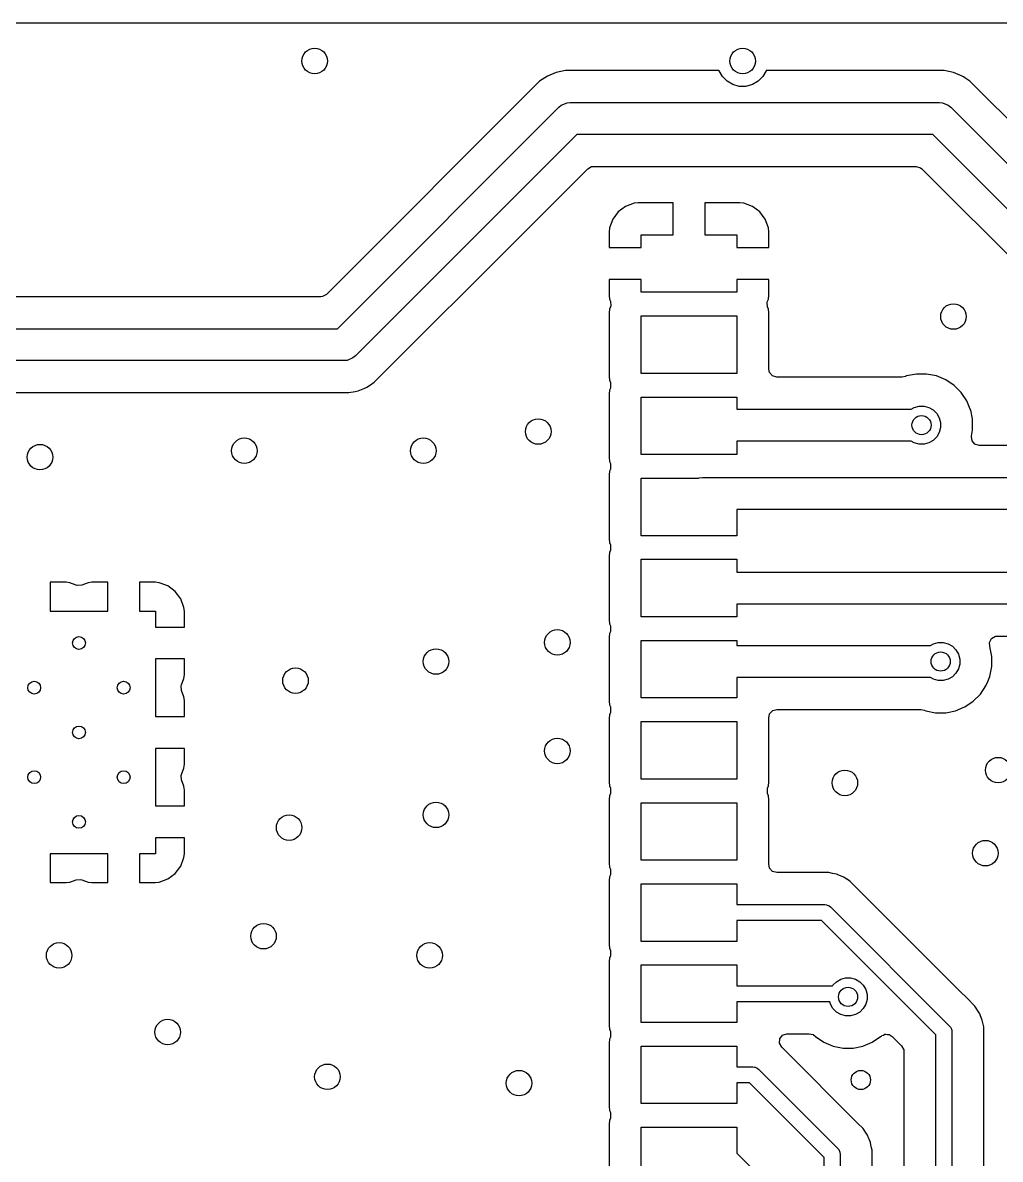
# Model space of a CAD drawing. Extents: x 2.03 to 8.88, y -5.74 to -2.97.
# Drawn here: x 4.6 to 5.202, y -3.673 to -2.972 of the extents above; entities that cross this region are included whole.
import ezdxf

# ---------------------------------------------------------------- set-up
doc = ezdxf.new("R2010")
doc.units = 0
doc.header["$MEASUREMENT"] = 0
doc.layers.add('BLACK', color=7, linetype='CONTINUOUS')

msp = doc.modelspace()

# ---------------------------------------------------------------- linework, layer by layer
at = {"layer": 'BLACK', "linetype": 'CONTINUOUS'}
for p, q in [((4.4276, -2.97246), (7.39156, -2.97246)), ((4.92839, -3.00308), (4.92301, -3.00531)), ((4.9341, -3.00195), (4.92839, -3.00308)), ((4.92839, -3.00308), (4.92839, -3.00308)), ((5.02872, -3.00195), (4.9341, -3.00195)), ((4.9341, -3.00195), (4.9341, -3.00195)), ((5.02876, -3.00209), (5.02872, -3.00195)), ((5.03081, -3.00565), (5.02876, -3.00209)), ((5.05786, -3.00209), (5.0558, -3.00565)), ((5.05789, -3.00195), (5.05786, -3.00209)), ((5.16748, -3.00195), (5.05789, -3.00195)), ((5.17319, -3.00308), (5.16748, -3.00195)), ((5.16748, -3.00195), (5.16748, -3.00195)), ((5.17856, -3.00531), (5.17319, -3.00308)), ((5.17319, -3.00308), (5.17319, -3.00308)), ((4.91817, -3.00855), (4.78683, -3.13989)), ((4.92129, -3.00646), (4.91817, -3.00855)), ((4.91817, -3.00855), (4.91817, -3.00855)), ((4.92301, -3.00531), (4.92129, -3.00646)), ((5.03372, -3.00856), (5.03081, -3.00565)), ((5.03728, -3.01061), (5.03372, -3.00856)), ((5.04125, -3.01168), (5.03728, -3.01061)), ((5.04536, -3.01168), (5.04125, -3.01168)), ((5.04933, -3.01061), (5.04536, -3.01168)), ((5.05289, -3.00856), (5.04933, -3.01061)), ((5.0558, -3.00565), (5.05289, -3.00856)), ((5.17936, -3.00585), (5.17856, -3.00531)), ((5.17856, -3.00531), (5.17856, -3.00531)), ((5.17856, -3.00531), (5.17856, -3.00531)), ((5.18028, -3.00646), (5.17936, -3.00585)), ((5.1834, -3.00855), (5.18028, -3.00646)), ((5.27652, -3.10166), (5.1834, -3.00855)), ((5.1834, -3.00855), (5.1834, -3.00855)), ((4.79356, -3.16102), (4.93005, -3.02454)), ((4.93005, -3.02454), (4.93154, -3.02331)), ((4.93154, -3.02331), (4.93509, -3.02184)), ((4.93154, -3.02331), (4.93154, -3.02331)), ((4.93509, -3.02184), (4.93701, -3.02165)), ((4.93701, -3.02165), (5.16457, -3.02165)), ((5.16457, -3.02165), (5.16649, -3.02184)), ((5.16649, -3.02184), (5.17004, -3.02331)), ((5.17004, -3.02331), (5.17004, -3.02331)), ((5.17004, -3.02331), (5.17153, -3.02454)), ((5.17153, -3.02454), (5.27612, -3.12913)), ((4.94108, -3.04134), (4.8046, -3.17783)), ((5.16049, -3.04134), (4.94108, -3.04134)), ((5.2622, -3.14305), (5.16049, -3.04134)), ((4.90902, -3.10127), (4.94782, -3.06247)), ((4.94782, -3.06247), (4.95023, -3.06115)), ((4.95023, -3.06115), (4.95127, -3.06104)), ((4.95127, -3.06104), (5.15031, -3.06104)), ((5.15031, -3.06104), (5.15295, -3.06182)), ((5.15295, -3.06182), (5.15376, -3.06247)), ((5.15376, -3.06247), (5.24107, -3.14979)), ((4.97118, -3.08569), (4.96665, -3.08909)), ((4.97648, -3.08372), (4.97118, -3.08569)), ((4.97118, -3.08569), (4.97118, -3.08569)), ((4.97882, -3.08346), (4.97648, -3.08372)), ((4.97648, -3.08372), (4.97648, -3.08372)), ((5.00039, -3.08346), (4.97882, -3.08346)), ((5.00039, -3.10315), (5.00039, -3.08346)), ((5.04165, -3.08346), (5.02008, -3.08346)), ((5.02008, -3.08346), (5.02008, -3.10315)), ((5.04399, -3.08372), (5.04165, -3.08346)), ((5.04929, -3.08569), (5.04399, -3.08372)), ((5.04399, -3.08372), (5.04399, -3.08372)), ((5.05383, -3.08909), (5.04929, -3.08569)), ((5.04929, -3.08569), (5.04929, -3.08569)), ((4.96325, -3.09362), (4.96128, -3.09892)), ((4.96665, -3.08909), (4.96325, -3.09362)), ((4.96325, -3.09362), (4.96325, -3.09362)), ((4.96665, -3.08909), (4.96665, -3.08909)), ((5.05722, -3.09362), (5.05383, -3.08909)), ((5.05383, -3.08909), (5.05383, -3.08909)), ((5.0592, -3.09892), (5.05722, -3.09362)), ((5.05722, -3.09362), (5.05722, -3.09362)), ((4.81647, -3.19382), (4.90902, -3.10127)), ((4.96128, -3.09892), (4.96102, -3.10127)), ((4.96102, -3.10127), (4.96102, -3.11102)), ((4.96128, -3.09892), (4.96128, -3.09892)), ((5.05945, -3.10127), (5.0592, -3.09892)), ((5.0592, -3.09892), (5.0592, -3.09892)), ((5.05945, -3.11102), (5.05945, -3.10127)), ((5.05945, -3.10127), (5.05945, -3.10127)), ((4.98071, -3.11102), (4.98071, -3.10315)), ((4.98071, -3.10315), (5.00039, -3.10315)), ((5.02008, -3.10315), (5.03976, -3.10315)), ((5.03976, -3.10315), (5.03976, -3.11102)), ((4.96102, -3.11102), (4.98071, -3.11102)), ((5.03976, -3.11102), (5.05945, -3.11102)), ((4.98071, -3.13071), (4.96102, -3.13071)), ((4.96102, -3.13071), (4.96102, -3.14047)), ((4.98071, -3.13858), (4.98071, -3.13071)), ((5.05945, -3.13071), (5.03976, -3.13071)), ((5.03976, -3.13071), (5.03976, -3.13858)), ((5.05945, -3.14047), (5.05945, -3.13071)), ((4.78338, -3.14132), (4.57577, -3.14132)), ((4.78441, -3.14121), (4.78338, -3.14132)), ((4.78683, -3.13989), (4.78441, -3.14121)), ((4.96102, -3.14047), (4.96128, -3.14281)), ((4.96128, -3.14281), (4.96128, -3.14281)), ((4.96128, -3.14281), (4.96177, -3.14413)), ((4.96177, -3.14413), (4.96196, -3.14688)), ((5.03976, -3.13858), (4.98071, -3.13858)), ((5.05851, -3.1448), (5.0587, -3.14413)), ((5.0587, -3.14754), (5.05851, -3.1448)), ((5.0587, -3.14413), (5.0592, -3.14281)), ((5.0592, -3.14281), (5.05945, -3.14047)), ((5.0592, -3.14281), (5.0592, -3.14281)), ((5.05945, -3.14047), (5.05945, -3.14047)), ((4.96101, -3.15121), (4.961, -3.15126)), ((4.961, -3.15126), (4.961, -3.15127)), ((4.961, -3.15127), (4.961, -3.19047)), ((4.96126, -3.14892), (4.96101, -3.15121)), ((4.96177, -3.14754), (4.96126, -3.14892)), ((4.96126, -3.14892), (4.96126, -3.14892)), ((4.96196, -3.14688), (4.96177, -3.14754)), ((5.05922, -3.14892), (5.0587, -3.14754)), ((5.05947, -3.15126), (5.05922, -3.14892)), ((5.05947, -3.18604), (5.05947, -3.15126)), ((5.05947, -3.15126), (5.05947, -3.15126)), ((5.05947, -3.15126), (5.05947, -3.15126)), ((4.98071, -3.18858), (4.98071, -3.15315)), ((4.98071, -3.15315), (5.03976, -3.15315)), ((5.03976, -3.15315), (5.03976, -3.18858)), ((4.35079, -3.16102), (4.79356, -3.16102)), ((4.80311, -3.17905), (4.79956, -3.18052)), ((4.8046, -3.17783), (4.80311, -3.17905)), ((4.80311, -3.17905), (4.80311, -3.17905)), ((4.79764, -3.18071), (4.35079, -3.18071)), ((4.79956, -3.18052), (4.79764, -3.18071)), ((5.05991, -3.18807), (5.05947, -3.18604)), ((4.81618, -3.19401), (4.81647, -3.19382)), ((4.961, -3.19047), (4.961, -3.19047)), ((4.961, -3.19047), (4.96126, -3.19281)), ((4.96126, -3.19281), (4.96176, -3.19416)), ((5.03976, -3.18858), (4.98071, -3.18858)), ((5.06171, -3.19015), (5.05991, -3.18807)), ((5.06435, -3.19093), (5.06171, -3.19015)), ((5.14155, -3.19093), (5.06435, -3.19093)), ((5.14342, -3.19055), (5.14155, -3.19093)), ((5.14435, -3.19017), (5.14342, -3.19055)), ((5.15044, -3.18896), (5.14435, -3.19017)), ((5.14435, -3.19017), (5.14435, -3.19017)), ((5.14435, -3.19017), (5.14435, -3.19017)), ((5.14435, -3.19017), (5.14435, -3.19017)), ((5.15665, -3.18896), (5.15044, -3.18896)), ((5.15044, -3.18896), (5.15044, -3.18896)), ((5.16274, -3.19017), (5.15665, -3.18896)), ((5.15665, -3.18896), (5.15665, -3.18896)), ((5.16847, -3.19254), (5.16274, -3.19017)), ((5.16274, -3.19017), (5.16274, -3.19017)), ((5.17363, -3.19599), (5.16847, -3.19254)), ((5.16847, -3.19254), (5.16847, -3.19254)), ((4.37537, -3.20041), (4.80055, -3.20041)), ((4.80055, -3.20041), (4.80439, -3.19965)), ((4.80439, -3.19965), (4.80626, -3.19928)), ((4.80626, -3.19928), (4.81037, -3.19757)), ((4.81037, -3.19757), (4.81163, -3.19705)), ((4.81163, -3.19705), (4.81391, -3.19553)), ((4.81163, -3.19705), (4.81163, -3.19705)), ((4.81163, -3.19705), (4.81163, -3.19705)), ((4.81391, -3.19553), (4.81618, -3.19401)), ((4.81391, -3.19553), (4.81391, -3.19553)), ((4.81391, -3.19553), (4.81391, -3.19553)), ((4.96126, -3.19892), (4.961, -3.20126)), ((4.96176, -3.19757), (4.96126, -3.19892)), ((4.96176, -3.19416), (4.96195, -3.1969)), ((4.96195, -3.1969), (4.96176, -3.19757)), ((5.17802, -3.20038), (5.17363, -3.19599)), ((5.17363, -3.19599), (5.17363, -3.19599)), ((5.18147, -3.20554), (5.17802, -3.20038)), ((5.17802, -3.20038), (5.17802, -3.20038)), ((4.961, -3.20126), (4.961, -3.20127)), ((4.961, -3.20127), (4.961, -3.24047)), ((4.98071, -3.23858), (4.98071, -3.20315)), ((4.98071, -3.20315), (5.03976, -3.20315)), ((5.03976, -3.20315), (5.03976, -3.21063)), ((5.1836, -3.21069), (5.18147, -3.20554)), ((5.18147, -3.20554), (5.18147, -3.20554)), ((5.03976, -3.21063), (5.14717, -3.21063)), ((5.14717, -3.21063), (5.14902, -3.20956)), ((5.14902, -3.20956), (5.152, -3.20876)), ((5.152, -3.20876), (5.15508, -3.20876)), ((5.15508, -3.20876), (5.15806, -3.20956)), ((5.15806, -3.20956), (5.16073, -3.2111)), ((5.16073, -3.2111), (5.16291, -3.21328)), ((5.16291, -3.21328), (5.16446, -3.21595)), ((5.18385, -3.21128), (5.1836, -3.21069)), ((5.18489, -3.21651), (5.18385, -3.21128)), ((5.16446, -3.21595), (5.16525, -3.21893)), ((5.16525, -3.21893), (5.16525, -3.22201)), ((5.18506, -3.21737), (5.18489, -3.21651)), ((5.18506, -3.22358), (5.18506, -3.21737)), ((5.18506, -3.21737), (5.18506, -3.21737)), ((5.16291, -3.22766), (5.16073, -3.22984)), ((5.16446, -3.22499), (5.16291, -3.22766)), ((5.16525, -3.22201), (5.16446, -3.22499)), ((5.18429, -3.22747), (5.18433, -3.22722)), ((5.18468, -3.2302), (5.18429, -3.22747)), ((5.18433, -3.22722), (5.18506, -3.22358)), ((5.18506, -3.22358), (5.18506, -3.22358)), ((5.14717, -3.23031), (5.03976, -3.23031)), ((5.03976, -3.23031), (5.03976, -3.23858)), ((5.14902, -3.23138), (5.14717, -3.23031)), ((5.152, -3.23218), (5.14902, -3.23138)), ((5.15508, -3.23218), (5.152, -3.23218)), ((5.15806, -3.23138), (5.15508, -3.23218)), ((5.16073, -3.22984), (5.15806, -3.23138)), ((5.18648, -3.23228), (5.18468, -3.2302)), ((5.18912, -3.23305), (5.18648, -3.23228)), ((5.24893, -3.23305), (5.18912, -3.23305)), ((4.961, -3.24047), (4.961, -3.24047)), ((4.961, -3.24047), (4.96126, -3.24281)), ((4.96126, -3.24281), (4.96176, -3.24416)), ((5.03976, -3.23858), (4.98071, -3.23858)), ((4.96126, -3.24892), (4.96102, -3.25116)), ((4.96176, -3.24757), (4.96126, -3.24892)), ((4.96176, -3.24416), (4.96195, -3.2469)), ((4.96195, -3.2469), (4.96176, -3.24757)), ((4.96102, -3.25116), (4.961, -3.25126)), ((4.961, -3.25126), (4.961, -3.25127)), ((4.961, -3.25127), (4.961, -3.29047)), ((4.98071, -3.28858), (4.98071, -3.25315)), ((4.98071, -3.25315), (5.01609, -3.25315)), ((5.01609, -3.25315), (5.01658, -3.25295)), ((5.01658, -3.25295), (5.0185, -3.25276)), ((5.0185, -3.25276), (5.2637, -3.25276)), ((5.2637, -3.27244), (5.03976, -3.27244)), ((5.03976, -3.27244), (5.03976, -3.28858)), ((4.961, -3.29047), (4.961, -3.29047)), ((4.961, -3.29047), (4.96126, -3.29281)), ((5.03976, -3.28858), (4.98071, -3.28858)), ((4.96126, -3.29892), (4.961, -3.30126)), ((4.96126, -3.29281), (4.96176, -3.29416)), ((4.96176, -3.29757), (4.96126, -3.29892)), ((4.96176, -3.29416), (4.96195, -3.2969)), ((4.96195, -3.2969), (4.96176, -3.29757)), ((4.961, -3.30126), (4.961, -3.30126)), ((4.961, -3.30126), (4.961, -3.30127)), ((4.961, -3.30127), (4.961, -3.34047)), ((4.98071, -3.33858), (4.98071, -3.30315)), ((4.98071, -3.30315), (5.03976, -3.30315)), ((5.03976, -3.30315), (5.03976, -3.31102)), ((5.03976, -3.31102), (5.25394, -3.31102)), ((4.62629, -3.31732), (4.61654, -3.31732)), ((4.61654, -3.31732), (4.61654, -3.33504)), ((4.62864, -3.31757), (4.62629, -3.31732)), ((4.63255, -3.31903), (4.62864, -3.31757)), ((4.62864, -3.31757), (4.62864, -3.31757)), ((4.63321, -3.31923), (4.63255, -3.31903)), ((4.63596, -3.31903), (4.63321, -3.31923)), ((4.63987, -3.31757), (4.63596, -3.31903)), ((4.64221, -3.31732), (4.63987, -3.31757)), ((4.63987, -3.31757), (4.63987, -3.31757)), ((4.65197, -3.31732), (4.64221, -3.31732)), ((4.65197, -3.33504), (4.65197, -3.31732)), ((4.68141, -3.31732), (4.67165, -3.31732)), ((4.67165, -3.31732), (4.67165, -3.33504)), ((4.68375, -3.31757), (4.68141, -3.31732)), ((4.68376, -3.31757), (4.68375, -3.31757)), ((4.68906, -3.31955), (4.68376, -3.31757)), ((4.69359, -3.32295), (4.68906, -3.31955)), ((4.68906, -3.31955), (4.68906, -3.31955)), ((4.69698, -3.32748), (4.69359, -3.32295)), ((4.69359, -3.32295), (4.69359, -3.32295)), ((4.69896, -3.33278), (4.69698, -3.32748)), ((4.69698, -3.32748), (4.69698, -3.32748)), ((4.69921, -3.33512), (4.69896, -3.33278)), ((4.69896, -3.33278), (4.69896, -3.33278)), ((5.24986, -3.33071), (5.03976, -3.33071)), ((5.03976, -3.33071), (5.03976, -3.33858)), ((4.61654, -3.33504), (4.65197, -3.33504)), ((4.67165, -3.33504), (4.6815, -3.33504)), ((4.6815, -3.33504), (4.6815, -3.34488)), ((4.69921, -3.34488), (4.69921, -3.33512)), ((4.69921, -3.33512), (4.69921, -3.33512)), ((4.961, -3.34047), (4.961, -3.34047)), ((4.961, -3.34047), (4.96126, -3.34281)), ((5.03976, -3.33858), (4.98071, -3.33858)), ((4.6815, -3.34488), (4.69921, -3.34488)), ((4.96126, -3.34281), (4.96176, -3.34416)), ((4.96176, -3.34757), (4.96126, -3.34892)), ((4.96176, -3.34416), (4.96195, -3.3469)), ((4.96195, -3.3469), (4.96176, -3.34757)), ((4.96102, -3.35111), (4.961, -3.35126)), ((4.961, -3.35126), (4.961, -3.35127)), ((4.961, -3.35127), (4.961, -3.39047)), ((4.96126, -3.34892), (4.96102, -3.35111)), ((4.98071, -3.38858), (4.98071, -3.35315)), ((4.98071, -3.35315), (5.03976, -3.35315)), ((5.03976, -3.35315), (5.03976, -3.3563)), ((5.16083, -3.35523), (5.16381, -3.35443)), ((5.16381, -3.35443), (5.1669, -3.35443)), ((5.1669, -3.35443), (5.16987, -3.35523)), ((5.19545, -3.35443), (5.19668, -3.35197)), ((5.1957, -3.35669), (5.19545, -3.35443)), ((5.19668, -3.35197), (5.19904, -3.35057)), ((5.19904, -3.35057), (5.20026, -3.35041)), ((5.20026, -3.35041), (5.23805, -3.35041)), ((5.03976, -3.3563), (5.15898, -3.3563)), ((5.15898, -3.3563), (5.16083, -3.35523)), ((5.16987, -3.35523), (5.17254, -3.35677)), ((5.17254, -3.35677), (5.17472, -3.35895)), ((5.17472, -3.35895), (5.17627, -3.36162)), ((5.17627, -3.36162), (5.17706, -3.3646)), ((5.19559, -3.35672), (5.1957, -3.35669)), ((5.19566, -3.35695), (5.19559, -3.35672)), ((5.19647, -3.36105), (5.19566, -3.35695)), ((5.19566, -3.35695), (5.19566, -3.35695)), ((5.19687, -3.36304), (5.19647, -3.36105)), ((4.69921, -3.36457), (4.6815, -3.36457)), ((4.6815, -3.36457), (4.6815, -3.4)), ((4.69921, -3.37432), (4.69921, -3.36457)), ((5.17706, -3.36768), (5.17627, -3.37066)), ((5.17706, -3.3646), (5.17706, -3.36768)), ((5.19687, -3.36925), (5.19687, -3.36304)), ((5.19687, -3.36304), (5.19687, -3.36304)), ((5.19687, -3.36304), (5.19687, -3.36304)), ((4.69896, -3.37667), (4.69921, -3.37432)), ((4.69921, -3.37432), (4.69921, -3.37432)), ((5.15898, -3.37598), (5.03976, -3.37598)), ((5.03976, -3.37598), (5.03976, -3.38858)), ((5.16083, -3.37705), (5.15898, -3.37598)), ((5.17254, -3.37551), (5.16987, -3.37705)), ((5.17472, -3.37333), (5.17254, -3.37551)), ((5.17627, -3.37066), (5.17472, -3.37333)), ((5.19438, -3.37842), (5.19566, -3.37533)), ((5.19566, -3.37533), (5.19687, -3.36925)), ((4.69731, -3.38125), (4.6975, -3.38058)), ((4.6975, -3.38399), (4.69731, -3.38125)), ((4.6975, -3.38058), (4.69896, -3.37667)), ((4.69896, -3.37667), (4.69896, -3.37667)), ((5.16381, -3.37785), (5.16083, -3.37705)), ((5.1669, -3.37785), (5.16381, -3.37785)), ((5.16987, -3.37705), (5.1669, -3.37785)), ((5.18983, -3.38623), (5.19328, -3.38107)), ((5.19328, -3.38107), (5.19342, -3.38074)), ((5.19342, -3.38074), (5.19438, -3.37842)), ((4.69896, -3.3879), (4.6975, -3.38399)), ((4.69921, -3.39024), (4.69896, -3.3879)), ((4.69896, -3.3879), (4.69896, -3.3879)), ((5.03976, -3.38858), (4.98071, -3.38858)), ((5.18544, -3.39062), (5.18983, -3.38623)), ((4.69921, -3.4), (4.69921, -3.39024)), ((4.69921, -3.39024), (4.69921, -3.39024)), ((4.961, -3.39047), (4.961, -3.39047)), ((4.961, -3.39047), (4.96126, -3.39281)), ((4.96126, -3.39281), (4.96176, -3.39416)), ((4.96176, -3.39416), (4.96195, -3.3969)), ((4.96195, -3.3969), (4.96176, -3.39757)), ((5.05994, -3.39839), (5.06181, -3.39637)), ((5.06181, -3.39637), (5.0643, -3.39569)), ((5.0643, -3.39569), (5.15336, -3.39569)), ((5.15336, -3.39569), (5.15523, -3.39606)), ((5.15523, -3.39606), (5.15616, -3.39645)), ((5.15616, -3.39645), (5.15616, -3.39645)), ((5.15616, -3.39645), (5.15616, -3.39645)), ((5.15616, -3.39645), (5.16225, -3.39766)), ((5.16846, -3.39766), (5.17455, -3.39645)), ((5.17455, -3.39645), (5.17969, -3.39431)), ((5.17969, -3.39431), (5.18028, -3.39407)), ((5.18028, -3.39407), (5.18544, -3.39062)), ((5.18028, -3.39407), (5.18028, -3.39407)), ((5.18028, -3.39407), (5.18028, -3.39407)), ((4.6815, -3.4), (4.69921, -3.4)), ((4.96126, -3.39892), (4.961, -3.40126)), ((4.961, -3.40126), (4.961, -3.40126)), ((4.961, -3.40126), (4.961, -3.40127)), ((4.961, -3.40127), (4.961, -3.44047)), ((4.96176, -3.39757), (4.96126, -3.39892)), ((4.98071, -3.43858), (4.98071, -3.40315)), ((4.98071, -3.40315), (5.03976, -3.40315)), ((5.03976, -3.40315), (5.03976, -3.43858)), ((5.05945, -3.40109), (5.05994, -3.39839)), ((5.05947, -3.40126), (5.05945, -3.40109)), ((5.05947, -3.44047), (5.05947, -3.40126)), ((5.05947, -3.40126), (5.05947, -3.40126)), ((5.16225, -3.39766), (5.16225, -3.39766)), ((5.16225, -3.39766), (5.16225, -3.39766)), ((5.16225, -3.39766), (5.16846, -3.39766)), ((5.16846, -3.39766), (5.16846, -3.39766)), ((4.69921, -3.41969), (4.6815, -3.41969)), ((4.6815, -3.41969), (4.6815, -3.45512)), ((4.69921, -3.42944), (4.69921, -3.41969)), ((4.6975, -3.4357), (4.69896, -3.43179)), ((4.69896, -3.43179), (4.69921, -3.42944)), ((4.69896, -3.43179), (4.69896, -3.43179)), ((4.69921, -3.42944), (4.69921, -3.42944)), ((4.69731, -3.43636), (4.6975, -3.4357)), ((4.6975, -3.43911), (4.69731, -3.43636)), ((5.03976, -3.43858), (4.98071, -3.43858)), ((4.69896, -3.44302), (4.6975, -3.43911)), ((4.69921, -3.44536), (4.69896, -3.44302)), ((4.69896, -3.44302), (4.69896, -3.44302)), ((4.69921, -3.45512), (4.69921, -3.44536)), ((4.69921, -3.44536), (4.69921, -3.44536)), ((4.961, -3.44047), (4.961, -3.44047)), ((4.961, -3.44047), (4.96126, -3.44281)), ((4.96126, -3.44281), (4.96176, -3.44416)), ((4.96176, -3.44416), (4.96195, -3.4469)), ((5.05852, -3.44483), (5.05871, -3.44416)), ((5.05871, -3.44757), (5.05852, -3.44483)), ((5.05871, -3.44416), (5.05922, -3.44281)), ((5.05922, -3.44281), (5.05947, -3.44047)), ((4.96126, -3.44892), (4.961, -3.45126)), ((4.961, -3.45126), (4.961, -3.45126)), ((4.961, -3.45126), (4.961, -3.45127)), ((4.961, -3.45127), (4.961, -3.49047)), ((4.96176, -3.44757), (4.96126, -3.44892)), ((4.96195, -3.4469), (4.96176, -3.44757)), ((5.05922, -3.44892), (5.05871, -3.44757)), ((5.05947, -3.45126), (5.05922, -3.44892)), ((5.05947, -3.49047), (5.05947, -3.45126)), ((4.6815, -3.45512), (4.69921, -3.45512)), ((4.98071, -3.48858), (4.98071, -3.45315)), ((4.98071, -3.45315), (5.03976, -3.45315)), ((5.03976, -3.45315), (5.03976, -3.48858)), ((4.69921, -3.4748), (4.6815, -3.4748)), ((4.6815, -3.4748), (4.6815, -3.48465)), ((4.69921, -3.48456), (4.69921, -3.4748)), ((4.61654, -3.48465), (4.61654, -3.50236)), ((4.65197, -3.48465), (4.61654, -3.48465)), ((4.65197, -3.50236), (4.65197, -3.48465)), ((4.6815, -3.48465), (4.67165, -3.48465)), ((4.67165, -3.48465), (4.67165, -3.50236)), ((4.69698, -3.49221), (4.69896, -3.4869)), ((4.69896, -3.4869), (4.69921, -3.48456)), ((4.69896, -3.4869), (4.69896, -3.4869)), ((4.69921, -3.48456), (4.69921, -3.48456)), ((4.69359, -3.49674), (4.69698, -3.49221)), ((4.69698, -3.49221), (4.69698, -3.49221)), ((4.961, -3.49047), (4.961, -3.49047)), ((4.961, -3.49047), (4.96126, -3.49281)), ((4.96126, -3.49281), (4.96176, -3.49416)), ((4.96176, -3.49416), (4.96195, -3.4969)), ((5.03976, -3.48858), (4.98071, -3.48858)), ((5.05943, -3.49084), (5.05947, -3.49047)), ((5.05984, -3.49339), (5.05943, -3.49084)), ((5.06164, -3.49547), (5.05984, -3.49339)), ((4.62629, -3.50236), (4.62864, -3.50211)), ((4.62864, -3.50211), (4.63255, -3.50065)), ((4.62864, -3.50211), (4.62864, -3.50211)), ((4.63255, -3.50065), (4.63529, -3.50046)), ((4.63529, -3.50046), (4.63596, -3.50065)), ((4.63596, -3.50065), (4.63987, -3.50211)), ((4.63987, -3.50211), (4.63987, -3.50211)), ((4.63987, -3.50211), (4.64221, -3.50236)), ((4.68141, -3.50236), (4.68375, -3.50211)), ((4.68375, -3.50211), (4.68376, -3.50211)), ((4.68376, -3.50211), (4.68906, -3.50013)), ((4.68906, -3.50013), (4.69359, -3.49674)), ((4.68906, -3.50013), (4.68906, -3.50013)), ((4.69359, -3.49674), (4.69359, -3.49674)), ((4.96103, -3.50103), (4.961, -3.50126)), ((4.961, -3.50126), (4.961, -3.50127)), ((4.961, -3.50127), (4.961, -3.54047)), ((4.96126, -3.49892), (4.96103, -3.50103)), ((4.96176, -3.49757), (4.96126, -3.49892)), ((4.96195, -3.4969), (4.96176, -3.49757)), ((5.06428, -3.49624), (5.06164, -3.49547)), ((5.09636, -3.49624), (5.06428, -3.49624)), ((5.09874, -3.49671), (5.09636, -3.49624)), ((5.09636, -3.49624), (5.09636, -3.49624)), ((5.09636, -3.49624), (5.09636, -3.49624)), ((5.10112, -3.49719), (5.09874, -3.49671)), ((5.10171, -3.49743), (5.10112, -3.49719)), ((5.10112, -3.49719), (5.10112, -3.49719)), ((5.10112, -3.49719), (5.10112, -3.49719)), ((5.10189, -3.4975), (5.10171, -3.49743)), ((5.10171, -3.49743), (5.10171, -3.49743)), ((5.1056, -3.49904), (5.10189, -3.4975)), ((5.10762, -3.50039), (5.1056, -3.49904)), ((5.10786, -3.50055), (5.10762, -3.50039)), ((5.10964, -3.50174), (5.10786, -3.50055)), ((5.10786, -3.50055), (5.10786, -3.50055)), ((5.11307, -3.50517), (5.10964, -3.50174)), ((5.10964, -3.50174), (5.10964, -3.50174)), ((5.10964, -3.50174), (5.10964, -3.50174)), ((4.61654, -3.50236), (4.62629, -3.50236)), ((4.62629, -3.50236), (4.62629, -3.50236)), ((4.64221, -3.50236), (4.64221, -3.50236)), ((4.64221, -3.50236), (4.65197, -3.50236)), ((4.67165, -3.50236), (4.68141, -3.50236)), ((4.68141, -3.50236), (4.68141, -3.50236)), ((4.98071, -3.53858), (4.98071, -3.50315)), ((4.98071, -3.50315), (5.03976, -3.50315)), ((5.03976, -3.50315), (5.03976, -3.51594)), ((5.11334, -3.50545), (5.11307, -3.50517)), ((5.11307, -3.50517), (5.11307, -3.50517)), ((5.116, -3.5081), (5.11334, -3.50545)), ((5.11334, -3.50545), (5.11334, -3.50545)), ((5.11334, -3.50545), (5.11334, -3.50545)), ((5.11334, -3.50545), (5.11334, -3.50545)), ((5.14801, -3.54011), (5.116, -3.5081)), ((5.03976, -3.51594), (5.09394, -3.51594)), ((5.09394, -3.51594), (5.0949, -3.51604)), ((5.0949, -3.51604), (5.0949, -3.51604)), ((5.0949, -3.51604), (5.09542, -3.51625)), ((5.09542, -3.51625), (5.09667, -3.51677)), ((5.09667, -3.51677), (5.09667, -3.51677)), ((5.09667, -3.51677), (5.09742, -3.51739)), ((5.09742, -3.51739), (5.1708, -3.59077)), ((5.0919, -3.52579), (5.03976, -3.52579)), ((5.03976, -3.52579), (5.03976, -3.53858)), ((5.1624, -3.59629), (5.0919, -3.52579)), ((4.961, -3.54047), (4.961, -3.54047)), ((4.961, -3.54047), (4.96126, -3.54281)), ((4.96126, -3.54281), (4.96176, -3.54416)), ((4.96176, -3.54416), (4.96195, -3.5469)), ((5.03976, -3.53858), (4.98071, -3.53858)), ((5.17566, -3.56776), (5.14801, -3.54011)), ((4.96105, -3.55082), (4.961, -3.55126)), ((4.96126, -3.54892), (4.96105, -3.55082)), ((4.96176, -3.54757), (4.96126, -3.54892)), ((4.96195, -3.5469), (4.96176, -3.54757)), ((4.961, -3.55126), (4.961, -3.55127)), ((4.961, -3.55127), (4.961, -3.59047)), ((4.98071, -3.58858), (4.98071, -3.55315)), ((4.98071, -3.55315), (5.03976, -3.55315)), ((5.03976, -3.55315), (5.03976, -3.56594)), ((5.0989, -3.56564), (5.10108, -3.56346)), ((5.10108, -3.56346), (5.10375, -3.56192)), ((5.10375, -3.56192), (5.10673, -3.56112)), ((5.10673, -3.56112), (5.10981, -3.56112)), ((5.10981, -3.56112), (5.11279, -3.56192)), ((5.11279, -3.56192), (5.11546, -3.56346)), ((5.11546, -3.56346), (5.11764, -3.56564)), ((5.03976, -3.56594), (5.09872, -3.56594)), ((5.09872, -3.56594), (5.0989, -3.56564)), ((5.11764, -3.56564), (5.11918, -3.56831)), ((5.11918, -3.56831), (5.11998, -3.57129)), ((5.11998, -3.57129), (5.11998, -3.57438)), ((5.18302, -3.57512), (5.17566, -3.56776)), ((5.09694, -3.57579), (5.03976, -3.57579)), ((5.03976, -3.57579), (5.03976, -3.58858)), ((5.09736, -3.57735), (5.09694, -3.57579)), ((5.0989, -3.58002), (5.09736, -3.57735)), ((5.11918, -3.57735), (5.11764, -3.58002)), ((5.11998, -3.57438), (5.11918, -3.57735)), ((5.18493, -3.57703), (5.18302, -3.57512)), ((5.18302, -3.57512), (5.18302, -3.57512)), ((5.18645, -3.57855), (5.18493, -3.57703)), ((5.18915, -3.58259), (5.18645, -3.57855)), ((5.10108, -3.5822), (5.0989, -3.58002)), ((5.10375, -3.58375), (5.10108, -3.5822)), ((5.10673, -3.58454), (5.10375, -3.58375)), ((5.10981, -3.58454), (5.10673, -3.58454)), ((5.11279, -3.58375), (5.10981, -3.58454)), ((5.11546, -3.5822), (5.11279, -3.58375)), ((5.11764, -3.58002), (5.11546, -3.5822)), ((5.18927, -3.58288), (5.18915, -3.58259)), ((5.18915, -3.58259), (5.18915, -3.58259)), ((5.191, -3.58707), (5.18927, -3.58288)), ((4.961, -3.59047), (4.961, -3.59047)), ((4.961, -3.59047), (4.96126, -3.59281)), ((4.96126, -3.59281), (4.96176, -3.59416)), ((5.03976, -3.58858), (4.98071, -3.58858)), ((5.1708, -3.59077), (5.17141, -3.59152)), ((5.17141, -3.59152), (5.17141, -3.59152)), ((5.17141, -3.59152), (5.1716, -3.59196)), ((5.1716, -3.59196), (5.17192, -3.59275)), ((5.17192, -3.59275), (5.17215, -3.59329)), ((5.19135, -3.58883), (5.191, -3.58707)), ((5.191, -3.58707), (5.191, -3.58707)), ((5.19186, -3.59137), (5.19135, -3.58883)), ((5.19135, -3.58883), (5.19135, -3.58883)), ((5.19195, -3.59183), (5.19186, -3.59137)), ((5.19195, -3.89575), (5.19195, -3.59183)), ((4.96126, -3.59892), (4.961, -3.60126)), ((4.96176, -3.59757), (4.96126, -3.59892)), ((4.96176, -3.59416), (4.96195, -3.5969)), ((4.96195, -3.5969), (4.96176, -3.59757)), ((5.06607, -3.60141), (5.06627, -3.59867)), ((5.06627, -3.59867), (5.06792, -3.59647)), ((5.06792, -3.59647), (5.0705, -3.5955)), ((5.0705, -3.5955), (5.07084, -3.59549)), ((5.07084, -3.59549), (5.08433, -3.59549)), ((5.08433, -3.59549), (5.08549, -3.59583)), ((5.08549, -3.59583), (5.08667, -3.59609)), ((5.08667, -3.59609), (5.08687, -3.59624)), ((5.08687, -3.59624), (5.08697, -3.59627)), ((5.08697, -3.59627), (5.08779, -3.59692)), ((5.08779, -3.59692), (5.08818, -3.59731)), ((5.08818, -3.59731), (5.08818, -3.59731)), ((5.08818, -3.59731), (5.09334, -3.60076)), ((5.1232, -3.60076), (5.12836, -3.59731)), ((5.12836, -3.59731), (5.12851, -3.59717)), ((5.12851, -3.59717), (5.12882, -3.59699)), ((5.12882, -3.59699), (5.12903, -3.59671)), ((5.12903, -3.59671), (5.13001, -3.59635)), ((5.13001, -3.59635), (5.13092, -3.59585)), ((5.13092, -3.59585), (5.13128, -3.59587)), ((5.13128, -3.59587), (5.13161, -3.59575)), ((5.13161, -3.59575), (5.13263, -3.59597)), ((5.13263, -3.59597), (5.13366, -3.59604)), ((5.13366, -3.59604), (5.13402, -3.59627)), ((5.13402, -3.59627), (5.1343, -3.59633)), ((5.1343, -3.59633), (5.13541, -3.59717)), ((5.13541, -3.59717), (5.14127, -3.60302)), ((5.1624, -4.22835), (5.1624, -3.59629)), ((5.17215, -3.59329), (5.17224, -3.59425)), ((5.17224, -3.59425), (5.17224, -4.22835)), ((4.961, -3.60126), (4.961, -3.60126)), ((4.961, -3.60126), (4.961, -3.64047)), ((4.98071, -3.63858), (4.98071, -3.60315)), ((4.98071, -3.60315), (5.03976, -3.60315)), ((5.03976, -3.60315), (5.03976, -3.61594)), ((5.06739, -3.60383), (5.06607, -3.60141)), ((5.0689, -3.60534), (5.06739, -3.60383)), ((5.06891, -3.60534), (5.0689, -3.60534)), ((5.11412, -3.65056), (5.06891, -3.60534)), ((5.09334, -3.60076), (5.09334, -3.60076)), ((5.09334, -3.60076), (5.09907, -3.60314)), ((5.09907, -3.60314), (5.09907, -3.60314)), ((5.09907, -3.60314), (5.10516, -3.60435)), ((5.10516, -3.60435), (5.10516, -3.60435)), ((5.10516, -3.60435), (5.10516, -3.60435)), ((5.10516, -3.60435), (5.11137, -3.60435)), ((5.11137, -3.60435), (5.11746, -3.60314)), ((5.11137, -3.60435), (5.11137, -3.60435)), ((5.11746, -3.60314), (5.1232, -3.60076)), ((5.14127, -3.60302), (5.14259, -3.60544)), ((5.14259, -3.60544), (5.1427, -3.60647)), ((5.1427, -3.60647), (5.1427, -4.20583)), ((5.03976, -3.61594), (5.04961, -3.61594)), ((5.04961, -3.61594), (5.05057, -3.61604)), ((5.05057, -3.61604), (5.05057, -3.61604)), ((5.05057, -3.61604), (5.05093, -3.61619)), ((5.05093, -3.61619), (5.05234, -3.61677)), ((5.05234, -3.61677), (5.05234, -3.61677)), ((5.05234, -3.61677), (5.05309, -3.61739)), ((5.05309, -3.61739), (5.10191, -3.66621)), ((5.04757, -3.62579), (5.03976, -3.62579)), ((5.03976, -3.62579), (5.03976, -3.63858)), ((5.0935, -3.67172), (5.04757, -3.62579)), ((4.961, -3.64047), (4.961, -3.64047)), ((4.961, -3.64047), (4.96126, -3.64281)), ((5.03976, -3.63858), (4.98071, -3.63858)), ((4.96126, -3.64892), (4.961, -3.65126)), ((4.96126, -3.64281), (4.96176, -3.64416)), ((4.96176, -3.64757), (4.96126, -3.64892)), ((4.96176, -3.64416), (4.96195, -3.6469)), ((4.96195, -3.6469), (4.96176, -3.64757)), ((4.961, -3.65126), (4.961, -3.65126)), ((4.961, -3.65126), (4.961, -3.65127)), ((4.961, -3.65127), (4.961, -3.69047)), ((4.98071, -3.68858), (4.98071, -3.65315)), ((4.98071, -3.65315), (5.03976, -3.65315)), ((5.03976, -3.65315), (5.03976, -3.66918)), ((5.11755, -3.65399), (5.11412, -3.65056)), ((5.11412, -3.65056), (5.11412, -3.65056)), ((5.11897, -3.65611), (5.11755, -3.65399)), ((5.12025, -3.65802), (5.11897, -3.65611)), ((5.12094, -3.6597), (5.12025, -3.65802)), ((5.12025, -3.65802), (5.12025, -3.65802)), ((5.12025, -3.65802), (5.12025, -3.65802)), ((5.12128, -3.66051), (5.12094, -3.6597)), ((5.1221, -3.6625), (5.12128, -3.66051)), ((5.12239, -3.66394), (5.1221, -3.6625)), ((5.03976, -3.66918), (5.05805, -3.68747)), ((5.10191, -3.66621), (5.10252, -3.66695)), ((5.10252, -3.66695), (5.1032, -3.66861)), ((5.1032, -3.66861), (5.10325, -3.66872)), ((5.10325, -3.66872), (5.10335, -3.66969)), ((5.10335, -3.66969), (5.10335, -4.17126)), ((5.12276, -3.66581), (5.12239, -3.66394)), ((5.12305, -3.66726), (5.12276, -3.66581)), ((5.12305, -4.16883), (5.12305, -3.66726)), ((5.0935, -4.16922), (5.0935, -3.67172))]:
    msp.add_line(p, q, dxfattribs=at)
at = {"layer": 'BLACK'}
for centre, radius in [((4.77953, -2.99606), 0.00787), ((5.04331, -2.99606), 0.00787), ((5.17323, -3.15354), 0.00787), ((5.15354, -3.22047), 0.00591), ((4.91732, -3.22441), 0.00787), ((4.73622, -3.23622), 0.00787), ((4.84646, -3.23622), 0.00787), ((4.61024, -3.24016), 0.00787), ((4.92913, -3.35433), 0.00787), ((4.63425, -3.35472), 0.00394), ((4.85433, -3.36614), 0.00787), ((5.16535, -3.36614), 0.00591), ((4.76772, -3.37795), 0.00787), ((4.60669, -3.38228), 0.00394), ((4.66181, -3.38228), 0.00394), ((4.63425, -3.40984), 0.00394), ((4.92913, -3.42126), 0.00787), ((5.20079, -3.43307), 0.00787), ((4.60669, -3.4374), 0.00394), ((4.66181, -3.4374), 0.00394), ((5.1063, -3.44094), 0.00787), ((4.85433, -3.46063), 0.00787), ((4.63425, -3.46496), 0.00394), ((4.76378, -3.4685), 0.00787), ((5.19291, -3.48425), 0.00787), ((4.74803, -3.53543), 0.00787), ((4.62205, -3.54724), 0.00787), ((4.85039, -3.54724), 0.00787), ((5.10827, -3.57283), 0.00591), ((4.68898, -3.59449), 0.00787), ((4.7874, -3.62205), 0.00787), ((4.90551, -3.62598), 0.00787), ((5.11614, -3.62402), 0.00591)]:
    msp.add_circle(centre, radius, dxfattribs=at)
at = {"layer": 'WHITE'}
for centre, radius in [((4.77953, -2.99606), 0.00787), ((5.04331, -2.99606), 0.00787), ((5.17323, -3.15354), 0.00787), ((5.15354, -3.22047), 0.00591), ((4.91732, -3.22441), 0.00787), ((4.73622, -3.23622), 0.00787), ((4.84646, -3.23622), 0.00787), ((4.61024, -3.24016), 0.00787), ((4.92913, -3.35433), 0.00787), ((4.63425, -3.35472), 0.00394), ((4.85433, -3.36614), 0.00787), ((5.16535, -3.36614), 0.00591), ((4.76772, -3.37795), 0.00787), ((4.60669, -3.38228), 0.00394), ((4.66181, -3.38228), 0.00394), ((4.63425, -3.40984), 0.00394), ((4.92913, -3.42126), 0.00787), ((5.20079, -3.43307), 0.00787), ((4.60669, -3.4374), 0.00394), ((4.66181, -3.4374), 0.00394), ((5.1063, -3.44094), 0.00787), ((4.85433, -3.46063), 0.00787), ((4.63425, -3.46496), 0.00394), ((4.76378, -3.4685), 0.00787), ((5.19291, -3.48425), 0.00787), ((4.74803, -3.53543), 0.00787), ((4.62205, -3.54724), 0.00787), ((4.85039, -3.54724), 0.00787), ((5.10827, -3.57283), 0.00591), ((4.68898, -3.59449), 0.00787), ((4.7874, -3.62205), 0.00787), ((4.90551, -3.62598), 0.00787), ((5.11614, -3.62402), 0.00591)]:
    msp.add_circle(centre, radius, dxfattribs=at)

doc.saveas('drawing.dxf')
